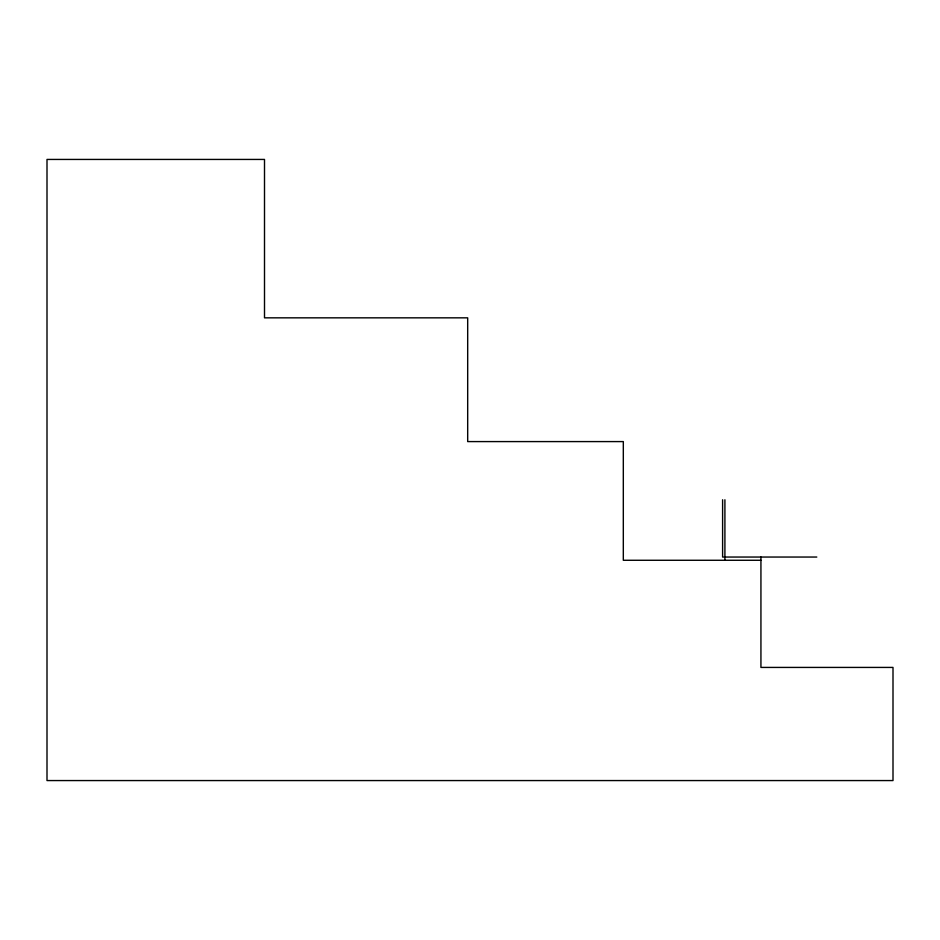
<?xml version="1.0" encoding="UTF-8"?>
<svg xmlns="http://www.w3.org/2000/svg" width="940" height="940" viewBox="0 0 940 940"><rect width="100%" height="100%" fill="white"/><g stroke="black" fill="none" stroke-linecap="round" stroke-linejoin="round"><path stroke-width="1.41" d="M816.801 557.044L722.602 557.044L722.602 499.774M760.93 560.275L623.314 560.275L623.314 441.589L467.685 441.589L467.685 317.838L264.504 317.838L264.504 159.436L47 159.436L47 780.564L893 780.564L893 667.423L760.93 667.423L760.93 557.044M724.905 499.774L724.905 560.275"/></g></svg>
